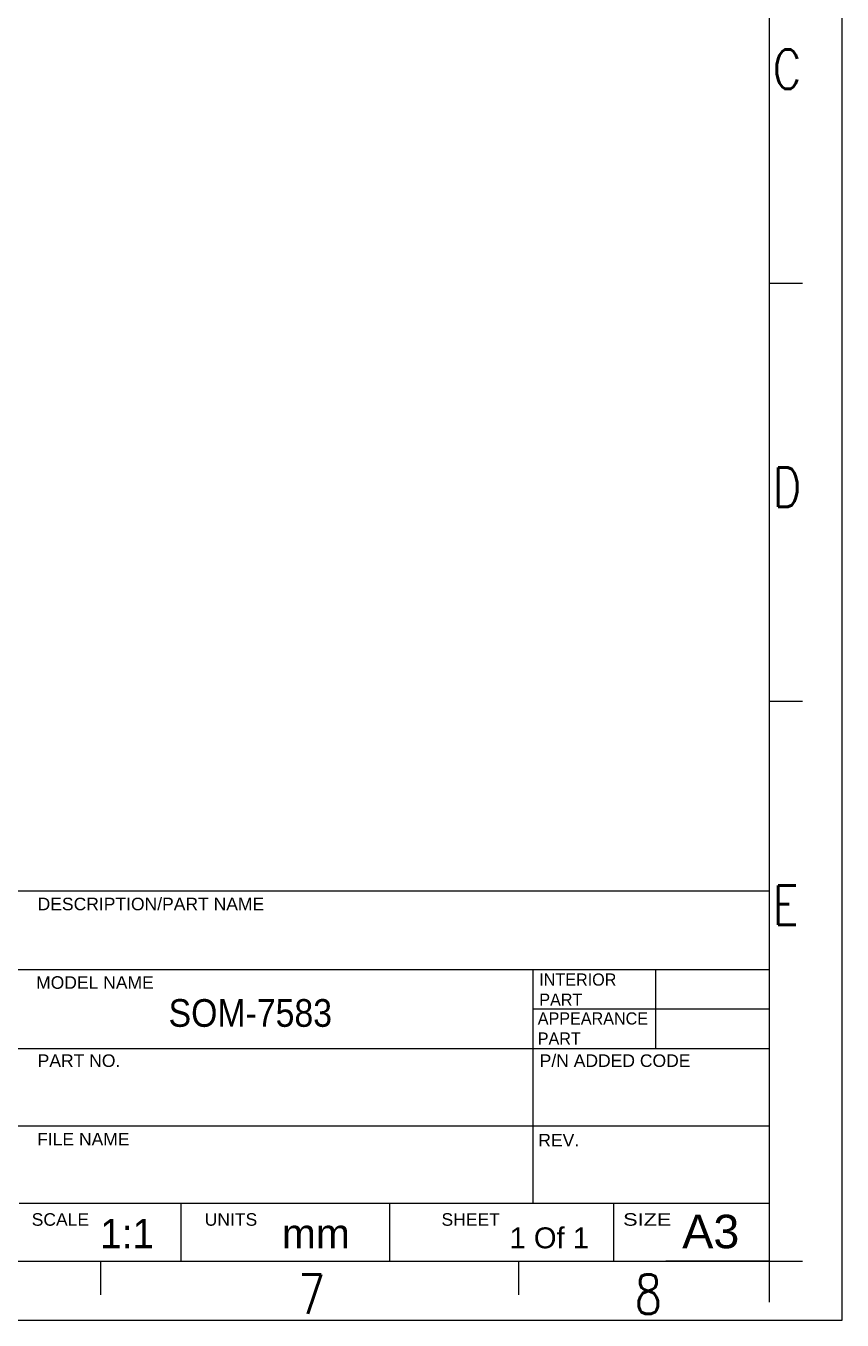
# Model space of a CAD drawing. Header units: millimetres. Extents: x 0 to 420, y 0 to 297.
# Drawn here: x 316.8 to 420, y 0 to 163.6 of the extents above; entities that cross this region are included whole.
import ezdxf

# ---------------------------------------------------------------- set-up
doc = ezdxf.new("R2010")
doc.units = ezdxf.units.MM
doc.layers.add('0-ADVANTECH-FORM', color=5, linetype='Continuous')
doc.layers.add('SLD-0', color=7, linetype='Continuous')
doc.styles.add('SLDTEXTSTYLE0', font='GOTHIC.TTF', dxfattribs={"width": 0.913})
doc.styles.add('SLDTEXTSTYLE1', font='TXT_____.TTF', dxfattribs={"width": 0.8})
doc.styles.add('SLDTEXTSTYLE2', font='ARIAL.TTF', dxfattribs={"width": 0.997895})
doc.styles.add('SLDTEXTSTYLE3', font='ARIAL.TTF', dxfattribs={"width": 0.948})
doc.styles.add('SLDTEXTSTYLE4', font='ARIAL.TTF', dxfattribs={"width": 1.238204})

# ---------------------------------------------------------------- blocks, each defined once
blk = doc.blocks.new('SW_NOTE_0')
at = {"layer": 'SLD-0', "color": 0, "char_height": 1.54, "attachment_point": 1, "style": 'SLDTEXTSTYLE3'}
for s, insert in [('APPEARANCE', (0, 1.99)), ('PART', (0, -0.55))]:
    blk.add_mtext(s, dxfattribs=dict(at, insert=insert))
blk = doc.blocks.new('SW_NOTE_1')
at = {"layer": 'SLD-0', "color": 0, "char_height": 1.54, "attachment_point": 1, "style": 'SLDTEXTSTYLE3'}
for s, insert in [('INTERIOR', (0, 1.99)), ('PART', (0, -0.55))]:
    blk.add_mtext(s, dxfattribs=dict(at, insert=insert))

msp = doc.modelspace()

# ---------------------------------------------------------------- linework, layer by layer
at = {"layer": 'SLD-0'}
for p, q in [((420, 0), (420, 297)), ((410.773, 293.084), (410.773, 2.274)), ((410.773, 131.064), (415, 131.064)), ((410.773, 78.229), (415, 78.229)), ((219.227, 54.255), (410.773, 54.255)), ((410.773, 54.255), (410.773, 7.43)), ((257.49, 44.296), (410.773, 44.296)), ((380.894, 44.359), (380.894, 34.337)), ((396.397, 44.296), (396.397, 34.337)), ((380.894, 39.348), (410.773, 39.348)), ((219.227, 34.337), (319.862, 34.337)), ((315.962, 34.337), (410.773, 34.337)), ((380.894, 34.337), (380.894, 24.575)), ((219.227, 24.553), (410.773, 24.553)), ((380.894, 24.575), (380.894, 14.769)), ((394.094, 24.575), (394.094, 24.58)), ((315.962, 14.769), (410.773, 14.769)), ((336.421, 7.43), (336.421, 14.769)), ((362.81, 7.43), (362.81, 14.769)), ((391.077, 14.772), (391.077, 7.43)), ((5, 7.43), (415, 7.43)), ((326.237, 7.43), (326.237, 3.204)), ((379.072, 7.43), (379.072, 3.204)), ((410.773, 7.43), (397.707, 7.43)), ((0, 0), (420, 0))]:
    msp.add_line(p, q, dxfattribs=at)

# ---------------------------------------------------------------- block references
for name, p in [('SW_NOTE_1', (381.713, 41.822)), ('SW_NOTE_0', (381.519, 36.908))]:
    msp.add_blockref(name, p, dxfattribs=at)

# ---------------------------------------------------------------- texts
at = {"layer": '0-ADVANTECH-FORM', "attachment_point": 1}
for s, insert, char_height, style in [('SOM-7583', (334.842, 40.571), 3.5, 'SLDTEXTSTYLE0'), ('1:1', (326.186, 12.785), 3.7042, 'SLDTEXTSTYLE3')]:
    msp.add_mtext(s, dxfattribs=dict(at, insert=insert, char_height=char_height, style=style))
at = {"layer": 'SLD-0', "attachment_point": 1}
for s, insert, char_height, style in [('C', (411.245, 160.611), 5, 'SLDTEXTSTYLE1'), ('D', (411.245, 107.776), 5, 'SLDTEXTSTYLE1'), ('E', (411.245, 54.941), 5, 'SLDTEXTSTYLE1'), (' DESCRIPTION/PART NAME', (317.668, 53.389), 1.5875, 'SLDTEXTSTYLE2'), ('MODEL NAME', (318.09, 43.463), 1.5875, 'SLDTEXTSTYLE2'), (' PART NO.', (317.674, 33.587), 1.5875, 'SLDTEXTSTYLE2'), ('P/N ADDED CODE', (381.764, 33.587), 1.5875, 'SLDTEXTSTYLE2'), ('FILE NAME', (318.222, 23.665), 1.5875, 'SLDTEXTSTYLE2'), ('REV.', (381.586, 23.538), 1.5875, 'SLDTEXTSTYLE2'), ('SCALE', (317.533, 13.513), 1.5875, 'SLDTEXTSTYLE2'), ('UNITS', (339.408, 13.513), 1.5875, 'SLDTEXTSTYLE2'), ('SHEET', (369.343, 13.513), 1.5875, 'SLDTEXTSTYLE2'), ('SIZE', (392.308, 13.513), 1.5875, 'SLDTEXTSTYLE4'), ('A3', (399.785, 13.317), 4.2333, 'SLDTEXTSTYLE2'), ('mm', (349.158, 12.785), 3.7042, 'SLDTEXTSTYLE2'), ('1 Of 1', (377.95, 11.721), 2.6458, 'SLDTEXTSTYLE2'), ('7', (351.231, 5.783), 5, 'SLDTEXTSTYLE1'), ('7', (351.231, 5.783), 5, 'SLDTEXTSTYLE1'), ('8', (393.775, 5.778), 5, 'SLDTEXTSTYLE1')]:
    msp.add_mtext(s, dxfattribs=dict(at, insert=insert, char_height=char_height, style=style))

doc.saveas('drawing.dxf')
